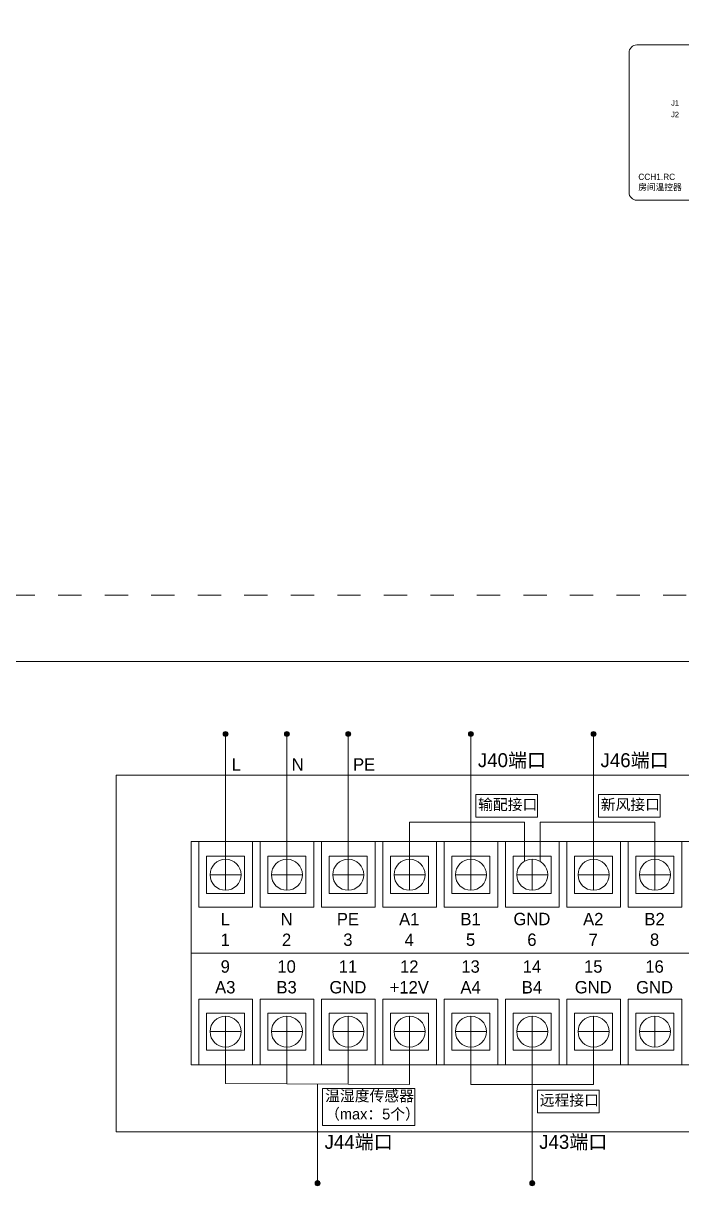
# Model space of a CAD drawing. Header units: millimetres. Extents: x 206 to 1899, y -454 to 296.
# Drawn here: x 1286.8 to 1371.7, y -434.9 to -285 of the extents above; entities that cross this region are included whole.
import ezdxf

# ---------------------------------------------------------------- set-up
doc = ezdxf.new("R2010")
doc.units = ezdxf.units.MM
doc.linetypes.add('HIDDEN', pattern=[0.2, 0.1, -0.1])
doc.layers.add('标注层', color=2, linetype='Continuous', lineweight=15)
doc.layers.add('细实线', color=7, linetype='Continuous', lineweight=15)
doc.styles.add('微软雅黑M', font='思源黑体M_1.ttf', dxfattribs={"height": 1})
doc.styles.add('长仿宋', font='', dxfattribs={"height": 3.5})
doc.styles.get('长仿宋').set_extended_font_data('仿宋_GB2312')

msp = doc.modelspace()

# ---------------------------------------------------------------- hatches: boundary and pattern name
at = {"lineweight": 9}
h = msp.add_hatch(color=256, dxfattribs=at)
h.dxf.hatch_style = 1
h.paths.add_polyline_path([(1312.9, -376.36, 0.414214), (1312.58, -376.67), (1312.9, -376.67)])
h.paths.add_polyline_path([(1312.9, -376.67), (1312.9, -376.36, 0.414214), (1312.58, -376.67)], flags=17)
h.paths.add_polyline_path([(1312.9, -376.36, 0.414214), (1312.58, -376.67, 0.414214), (1312.9, -376.99)])
h.paths.add_polyline_path([(1312.9, -376.99, 0.414214), (1313.22, -376.67, 0.414214), (1312.9, -376.36)])
h = msp.add_hatch(color=256, dxfattribs=at)
h.dxf.hatch_style = 1
h.paths.add_polyline_path([(1320.81, -376.36, 0.414214), (1320.49, -376.67), (1320.81, -376.67)])
h.paths.add_polyline_path([(1320.81, -376.67), (1320.81, -376.36, 0.414214), (1320.49, -376.67)], flags=17)
h.paths.add_polyline_path([(1320.81, -376.36, 0.414214), (1320.49, -376.67, 0.414214), (1320.81, -376.99)])
h.paths.add_polyline_path([(1320.81, -376.99, 0.414214), (1321.13, -376.67, 0.414214), (1320.81, -376.36)])
h = msp.add_hatch(color=256, dxfattribs=at)
h.dxf.hatch_style = 1
h.paths.add_polyline_path([(1328.72, -376.36, 0.414214), (1328.4, -376.67), (1328.72, -376.67)])
h.paths.add_polyline_path([(1328.72, -376.67), (1328.72, -376.36, 0.414214), (1328.4, -376.67)], flags=17)
h.paths.add_polyline_path([(1328.72, -376.36, 0.414214), (1328.4, -376.67, 0.414214), (1328.72, -376.99)])
h.paths.add_polyline_path([(1328.72, -376.99, 0.414214), (1329.04, -376.67, 0.414214), (1328.72, -376.36)])
h = msp.add_hatch(color=256, dxfattribs=at)
h.dxf.hatch_style = 1
h.paths.add_polyline_path([(1344.54, -376.36, 0.414214), (1344.22, -376.67), (1344.54, -376.67)])
h.paths.add_polyline_path([(1344.54, -376.67), (1344.54, -376.36, 0.414214), (1344.22, -376.67)], flags=17)
h.paths.add_polyline_path([(1344.54, -376.36, 0.414214), (1344.22, -376.67, 0.414214), (1344.54, -376.99)])
h.paths.add_polyline_path([(1344.54, -376.99, 0.414214), (1344.86, -376.67, 0.414214), (1344.54, -376.36)])
h = msp.add_hatch(color=256, dxfattribs=at)
h.dxf.hatch_style = 1
h.paths.add_polyline_path([(1360.36, -376.36, 0.414214), (1360.04, -376.67), (1360.36, -376.67)])
h.paths.add_polyline_path([(1360.36, -376.67), (1360.36, -376.36, 0.414214), (1360.04, -376.67)], flags=17)
h.paths.add_polyline_path([(1360.36, -376.36, 0.414214), (1360.04, -376.67, 0.414214), (1360.36, -376.99)])
h.paths.add_polyline_path([(1360.36, -376.99, 0.414214), (1360.68, -376.67, 0.414214), (1360.36, -376.36)])
h = msp.add_hatch(color=256, dxfattribs=at)
h.dxf.hatch_style = 1
h.paths.add_polyline_path([(1324.77, -434.31, 0.414214), (1324.45, -434.63), (1324.77, -434.63)])
h.paths.add_polyline_path([(1324.77, -434.63), (1324.77, -434.31, 0.414214), (1324.45, -434.63)], flags=17)
h.paths.add_polyline_path([(1324.77, -434.31, 0.414214), (1324.45, -434.63, 0.414214), (1324.77, -434.95)])
h.paths.add_polyline_path([(1324.77, -434.95, 0.414214), (1325.09, -434.63, 0.414214), (1324.77, -434.31)])
h = msp.add_hatch(color=256, dxfattribs=at)
h.dxf.hatch_style = 1
h.paths.add_polyline_path([(1352.45, -434.31, 0.414214), (1352.13, -434.63), (1352.45, -434.63)])
h.paths.add_polyline_path([(1352.45, -434.63), (1352.45, -434.31, 0.414214), (1352.13, -434.63)], flags=17)
h.paths.add_polyline_path([(1352.45, -434.31, 0.414214), (1352.13, -434.63, 0.414214), (1352.45, -434.95)])
h.paths.add_polyline_path([(1352.45, -434.95, 0.414214), (1352.77, -434.63, 0.414214), (1352.45, -434.31)])

# ---------------------------------------------------------------- linework, layer by layer
for p, q in [((1309.45, -390.55), (1309.45, -399.01)), ((1316.36, -390.55), (1316.36, -399.01)), ((1317.36, -390.55), (1317.36, -399.01)), ((1324.27, -390.55), (1324.27, -399.01)), ((1325.27, -390.55), (1325.27, -399.01)), ((1332.18, -390.55), (1332.18, -399.01)), ((1333.18, -390.55), (1333.18, -399.01)), ((1340.09, -390.55), (1340.09, -399.01)), ((1341.09, -390.55), (1341.09, -399.01)), ((1348, -390.55), (1348, -399.01)), ((1349, -390.55), (1349, -399.01)), ((1355.91, -390.55), (1355.91, -399.01)), ((1356.91, -390.55), (1356.91, -399.01)), ((1363.82, -390.55), (1363.82, -399.01)), ((1364.82, -390.55), (1364.82, -399.01)), ((1371.73, -390.55), (1371.73, -399.01)), ((1312.9, -392.82), (1312.9, -396.83)), ((1320.81, -392.82), (1320.81, -396.83)), ((1328.72, -392.82), (1328.72, -396.83)), ((1336.63, -392.82), (1336.63, -396.83)), ((1344.54, -392.82), (1344.54, -396.83)), ((1352.45, -392.82), (1352.45, -396.83)), ((1360.36, -392.82), (1360.36, -396.83)), ((1368.27, -392.82), (1368.27, -396.83)), ((1310.86, -394.83), (1314.91, -394.83)), ((1318.77, -394.83), (1322.82, -394.83)), ((1326.68, -394.83), (1330.73, -394.83)), ((1334.59, -394.83), (1338.64, -394.83)), ((1342.5, -394.83), (1346.55, -394.83)), ((1350.41, -394.83), (1354.46, -394.83)), ((1358.32, -394.83), (1362.36, -394.83)), ((1366.23, -394.83), (1370.27, -394.83)), ((1309.45, -399.01), (1316.36, -399.01)), ((1317.36, -399.01), (1324.27, -399.01)), ((1325.27, -399.01), (1332.18, -399.01)), ((1333.18, -399.01), (1340.09, -399.01)), ((1341.09, -399.01), (1348, -399.01)), ((1349, -399.01), (1355.91, -399.01)), ((1356.91, -399.01), (1363.82, -399.01)), ((1364.82, -399.01), (1371.73, -399.01)), ((1308.45, -404.95), (1372.73, -404.95)), ((1309.45, -410.89), (1316.36, -410.89)), ((1309.45, -410.89), (1316.36, -410.89)), ((1309.45, -419.34), (1309.45, -410.89)), ((1316.36, -419.34), (1316.36, -410.89)), ((1317.36, -410.89), (1324.27, -410.89)), ((1317.36, -410.89), (1324.27, -410.89)), ((1317.36, -419.34), (1317.36, -410.89)), ((1324.27, -419.34), (1324.27, -410.89)), ((1325.27, -410.89), (1332.18, -410.89)), ((1325.27, -410.89), (1332.18, -410.89)), ((1325.27, -419.34), (1325.27, -410.89)), ((1332.18, -419.34), (1332.18, -410.89)), ((1333.18, -410.89), (1340.09, -410.89)), ((1333.18, -410.89), (1340.09, -410.89)), ((1333.18, -419.34), (1333.18, -410.89)), ((1340.09, -419.34), (1340.09, -410.89)), ((1341.09, -410.89), (1348, -410.89)), ((1341.09, -410.89), (1348, -410.89)), ((1341.09, -419.34), (1341.09, -410.89)), ((1348, -419.34), (1348, -410.89)), ((1349, -410.89), (1355.91, -410.89)), ((1349, -410.89), (1355.91, -410.89)), ((1349, -419.34), (1349, -410.89)), ((1355.91, -419.34), (1355.91, -410.89)), ((1356.91, -410.89), (1363.82, -410.89)), ((1356.91, -410.89), (1363.82, -410.89)), ((1356.91, -419.34), (1356.91, -410.89)), ((1363.82, -419.34), (1363.82, -410.89)), ((1364.82, -410.89), (1371.73, -410.89)), ((1364.82, -410.89), (1371.73, -410.89)), ((1364.82, -419.34), (1364.82, -410.89)), ((1371.73, -419.34), (1371.73, -410.89)), ((1312.9, -417.07), (1312.9, -413.07)), ((1320.81, -417.07), (1320.81, -413.07)), ((1328.72, -417.07), (1328.72, -413.07)), ((1336.63, -417.07), (1336.63, -413.07)), ((1344.54, -417.07), (1344.54, -413.07)), ((1352.45, -417.07), (1352.45, -413.07)), ((1360.36, -417.07), (1360.36, -413.07)), ((1368.27, -417.07), (1368.27, -413.07)), ((1310.86, -415.07), (1314.91, -415.07)), ((1318.77, -415.07), (1322.82, -415.07)), ((1326.68, -415.07), (1330.73, -415.07)), ((1334.59, -415.07), (1338.64, -415.07)), ((1342.5, -415.07), (1346.55, -415.07)), ((1350.41, -415.07), (1354.46, -415.07)), ((1358.32, -415.07), (1362.36, -415.07)), ((1366.23, -415.07), (1370.27, -415.07))]:
    msp.add_line(p, q, dxfattribs=at)
for points in [[(1372.73, -419.34), (1308.45, -419.34), (1308.45, -390.55), (1372.73, -390.55)], [(1315.36, -392.42), (1310.45, -392.42), (1310.45, -397.23), (1315.36, -397.23)], [(1323.27, -392.42), (1318.36, -392.42), (1318.36, -397.23), (1323.27, -397.23)], [(1331.18, -392.42), (1326.27, -392.42), (1326.27, -397.23), (1331.18, -397.23)], [(1339.09, -392.42), (1334.18, -392.42), (1334.18, -397.23), (1339.09, -397.23)], [(1347, -392.42), (1342.09, -392.42), (1342.09, -397.23), (1347, -397.23)], [(1354.91, -392.42), (1350, -392.42), (1350, -397.23), (1354.91, -397.23)], [(1362.82, -392.42), (1357.91, -392.42), (1357.91, -397.23), (1362.82, -397.23)], [(1370.73, -392.42), (1365.82, -392.42), (1365.82, -397.23), (1370.73, -397.23)], [(1315.36, -417.47), (1310.45, -417.47), (1310.45, -412.67), (1315.36, -412.67)], [(1323.27, -417.47), (1318.36, -417.47), (1318.36, -412.67), (1323.27, -412.67)], [(1331.18, -417.47), (1326.27, -417.47), (1326.27, -412.67), (1331.18, -412.67)], [(1339.09, -417.47), (1334.18, -417.47), (1334.18, -412.67), (1339.09, -412.67)], [(1347, -417.47), (1342.09, -417.47), (1342.09, -412.67), (1347, -412.67)], [(1354.91, -417.47), (1350, -417.47), (1350, -412.67), (1354.91, -412.67)], [(1362.82, -417.47), (1357.91, -417.47), (1357.91, -412.67), (1362.82, -412.67)], [(1370.73, -417.47), (1365.82, -417.47), (1365.82, -412.67), (1370.73, -412.67)]]:
    msp.add_lwpolyline(points, close=True, dxfattribs=at)
for centre, radius in [((1312.9, -376.67), 0.319), ((1320.81, -376.67), 0.319), ((1328.72, -376.67), 0.319), ((1344.54, -376.67), 0.319), ((1360.36, -376.67), 0.319), ((1312.9, -394.83), 2), ((1320.81, -394.83), 2), ((1328.72, -394.83), 2), ((1336.63, -394.83), 2), ((1344.54, -394.83), 2), ((1352.45, -394.83), 2), ((1360.36, -394.83), 2), ((1368.27, -394.83), 2), ((1312.9, -415.07), 2), ((1320.81, -415.07), 2), ((1328.72, -415.07), 2), ((1336.63, -415.07), 2), ((1344.54, -415.07), 2), ((1352.45, -415.07), 2), ((1360.36, -415.07), 2), ((1368.27, -415.07), 2), ((1324.77, -434.63), 0.319), ((1352.45, -434.63), 0.319)]:
    msp.add_circle(centre, radius, dxfattribs=at)
at = {"layer": '细实线', "lineweight": 9}
for p, q in [((1504.37, -367.34), (1205.85, -367.34)), ((1312.9, -392.95), (1312.9, -376.67)), ((1320.81, -392.95), (1320.81, -376.67)), ((1328.72, -392.95), (1328.72, -376.67)), ((1344.54, -388.03), (1344.54, -376.67)), ((1360.36, -388.03), (1360.36, -376.67)), ((1336.63, -392.82), (1336.63, -388.03)), ((1351.44, -388.03), (1336.63, -388.03)), ((1344.54, -392.82), (1344.54, -388.03)), ((1351.44, -393.1), (1351.44, -388.03)), ((1353.46, -393.1), (1353.46, -388.03)), ((1353.46, -388.03), (1368.27, -388.03)), ((1360.36, -392.82), (1360.36, -388.03)), ((1368.27, -392.82), (1368.27, -388.03)), ((1312.9, -416.94), (1312.9, -421.74)), ((1320.81, -416.94), (1320.81, -421.74)), ((1328.72, -416.94), (1328.72, -421.74)), ((1336.63, -417.07), (1336.63, -421.87)), ((1344.54, -417.07), (1344.54, -421.87)), ((1352.45, -417.07), (1352.45, -434.63)), ((1360.36, -417.07), (1360.36, -421.87)), ((1312.9, -421.74), (1336.63, -421.87)), ((1324.77, -421.81), (1324.77, -434.63)), ((1344.54, -421.87), (1360.36, -421.87))]:
    msp.add_line(p, q, dxfattribs=at)
at = {"layer": '细实线', "linetype": 'HIDDEN', "lineweight": 9, "ltscale": 30}
msp.add_lwpolyline([(1275.24, -157.11), (1522.32, -157.11), (1522.32, -358.78), (1275.24, -358.78)], close=True, dxfattribs=at)
at = {"layer": '细实线', "color": 3, "lineweight": 9}
msp.add_lwpolyline([(1365.94, -287.79), (1383.98, -287.79, -0.414214), (1384.98, -288.79), (1384.98, -306.82, -0.414214), (1383.98, -307.82), (1365.94, -307.82, -0.414214), (1364.94, -306.82), (1364.94, -288.79, -0.414214)], format="xyb", close=True, dxfattribs=at)
at = {"layer": '细实线', "lineweight": 9}
for points in [[(1298.81, -382), (1382.36, -382), (1382.36, -427.98), (1298.81, -427.98)], [(1345.18, -384.5), (1353.12, -384.5), (1353.12, -387.39), (1345.18, -387.39)], [(1361, -384.5), (1368.94, -384.5), (1368.94, -387.39), (1361, -387.39)], [(1325.41, -422.4), (1337.32, -422.4), (1337.32, -427.19), (1325.41, -427.19)], [(1353.13, -422.64), (1361.07, -422.64), (1361.07, -425.53), (1353.13, -425.53)]]:
    msp.add_lwpolyline(points, close=True, dxfattribs=at)

# ---------------------------------------------------------------- texts
at = {"layer": '标注层', "color": 0, "lineweight": 9}
for s, width, gutter_width, insert, char_height, attachment_point, style in [('J1', 1.4997, 17.5, (1370.87, -295.27), 0.7, 5, '微软雅黑M'), ('J2', 1.4997, 17.5, (1370.87, -296.77), 0.7, 5, '微软雅黑M'), ('{\\f思源黑体M|b0|i0|c134|p34;CCH1.RC\\P房间温控器}', 10.1657, 17.5, (1366.13, -305.51), 0.8, 4, '长仿宋'), ('J40端口', 16.2948, 35, (1345.44, -379.15), 1.8, 1, '微软雅黑M'), ('J46端口', 16.2948, 35, (1361.26, -379.15), 1.8, 1, '微软雅黑M'), ('L', 5.7668, 35, (1314.28, -380.6), 1.6, 5, '微软雅黑M'), ('N', 5.7668, 35, (1322.19, -380.6), 1.6, 5, '微软雅黑M'), ('PE', 5.7668, 35, (1330.77, -380.6), 1.6, 5, '微软雅黑M'), ('输配接口', 16.2948, 35, (1345.47, -385.07), 1.4, 1, '微软雅黑M'), ('新风接口', 16.2948, 35, (1361.29, -385.07), 1.4, 1, '微软雅黑M'), ('L', 5.7668, 35, (1312.86, -400.55), 1.6, 5, '微软雅黑M'), ('N', 5.7668, 35, (1320.77, -400.55), 1.6, 5, '微软雅黑M'), ('PE', 5.7668, 35, (1328.68, -400.55), 1.6, 5, '微软雅黑M'), ('A1', 5.7668, 35, (1336.59, -400.55), 1.6, 5, '微软雅黑M'), ('B1', 5.7668, 35, (1344.5, -400.55), 1.6, 5, '微软雅黑M'), ('GND', 5.7668, 35, (1352.41, -400.55), 1.6, 5, '微软雅黑M'), ('A2', 5.7668, 35, (1360.32, -400.55), 1.6, 5, '微软雅黑M'), ('B2', 5.7668, 35, (1368.23, -400.55), 1.6, 5, '微软雅黑M'), ('1', 5.7668, 35, (1312.86, -403.22), 1.6, 5, '微软雅黑M'), ('2', 5.7668, 35, (1320.77, -403.22), 1.6, 5, '微软雅黑M'), ('3', 5.7668, 35, (1328.68, -403.22), 1.6, 5, '微软雅黑M'), ('4', 5.7668, 35, (1336.59, -403.22), 1.6, 5, '微软雅黑M'), ('5', 5.7668, 35, (1344.5, -403.22), 1.6, 5, '微软雅黑M'), ('6', 5.7668, 35, (1352.41, -403.22), 1.6, 5, '微软雅黑M'), ('7', 5.7668, 35, (1360.32, -403.22), 1.6, 5, '微软雅黑M'), ('8', 5.7668, 35, (1368.23, -403.22), 1.6, 5, '微软雅黑M'), ('9', 5.7668, 35, (1312.86, -406.68), 1.6, 5, '微软雅黑M'), ('10', 5.7668, 35, (1320.77, -406.68), 1.6, 5, '微软雅黑M'), ('11', 5.7668, 35, (1328.68, -406.68), 1.6, 5, '微软雅黑M'), ('12', 5.7668, 35, (1336.59, -406.68), 1.6, 5, '微软雅黑M'), ('13', 5.7668, 35, (1344.5, -406.68), 1.6, 5, '微软雅黑M'), ('14', 5.7668, 35, (1352.41, -406.68), 1.6, 5, '微软雅黑M'), ('15', 5.7668, 35, (1360.32, -406.68), 1.6, 5, '微软雅黑M'), ('16', 5.7668, 35, (1368.23, -406.68), 1.6, 5, '微软雅黑M'), ('A3', 5.7668, 35, (1312.86, -409.35), 1.6, 5, '微软雅黑M'), ('B3', 5.7668, 35, (1320.77, -409.35), 1.6, 5, '微软雅黑M'), ('GND', 5.7668, 35, (1328.68, -409.35), 1.6, 5, '微软雅黑M'), ('+12V', 5.7668, 35, (1336.59, -409.35), 1.6, 5, '微软雅黑M'), ('A4', 5.7668, 35, (1344.5, -409.35), 1.6, 5, '微软雅黑M'), ('B4', 5.7668, 35, (1352.41, -409.35), 1.6, 5, '微软雅黑M'), ('GND', 5.7668, 35, (1360.32, -409.35), 1.6, 5, '微软雅黑M'), ('GND', 5.7668, 35, (1368.23, -409.35), 1.6, 5, '微软雅黑M'), ('温湿度传感器\\P（max：5个）', 24.6038, 35, (1325.74, -422.66), 1.4, 1, '微软雅黑M'), ('远程接口', 16.2948, 35, (1353.42, -423.21), 1.4, 1, '微软雅黑M'), ('J44端口', 16.2948, 35, (1325.67, -428.39), 1.8, 1, '微软雅黑M'), ('J43端口', 16.2948, 35, (1353.35, -428.39), 1.8, 1, '微软雅黑M')]:
    msp.add_mtext_dynamic_manual_height_columns(s, width=width, gutter_width=gutter_width, heights=[0], dxfattribs=dict(at, insert=insert, char_height=char_height, attachment_point=attachment_point, style=style))

doc.saveas('drawing.dxf')
